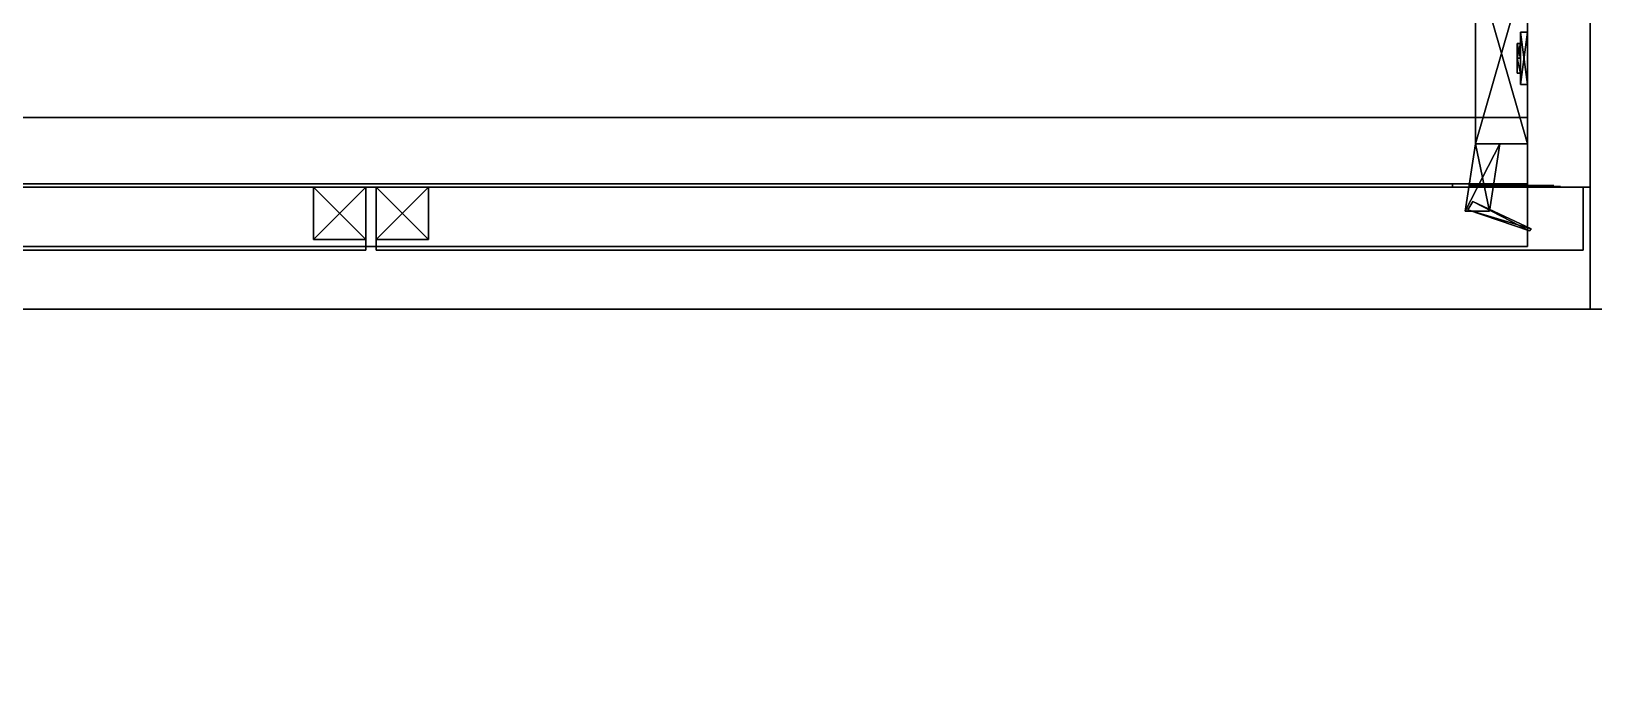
# Model space of a CAD drawing. Extents: x 0 to 7800, y -5130 to 1.
# Drawn here: x 4833.2 to 5281.7, y -964 to -774.2 of the extents above; entities that cross this region are included whole.
import ezdxf

# ---------------------------------------------------------------- set-up
doc = ezdxf.new("R2010")
doc.units = 0
for name, color, linetype in [('LAYER0', 7, 'CONTINUOUS'), ('LAYER2', 7, 'CONTINUOUS'), ('LAYER436', 253, 'CONTINUOUS'), ('LAYER453', 7, 'CONTINUOUS'), ('LAYER454', 7, 'CONTINUOUS'), ('LAYER456', 7, 'CONTINUOUS'), ('LAYER461', 28, 'CONTINUOUS'), ('LAYER462', 253, 'CONTINUOUS'), ('LAYER463', 28, 'CONTINUOUS'), ('LAYER464', 253, 'CONTINUOUS'), ('LAYER465', 253, 'CONTINUOUS'), ('LAYER466', 253, 'CONTINUOUS'), ('LAYER467', 253, 'CONTINUOUS'), ('LAYER472', 253, 'CONTINUOUS'), ('LAYER473', 253, 'CONTINUOUS'), ('LAYER474', 253, 'CONTINUOUS'), ('LAYER475', 35, 'CONTINUOUS'), ('LAYER478', 35, 'CONTINUOUS'), ('LAYER667', 35, 'CONTINUOUS')]:
    doc.layers.add(name, color=color, linetype=linetype)

msp = doc.modelspace()

# ---------------------------------------------------------------- linework, layer by layer
at = {"layer": 'LAYER0'}
for points, invisible_edges in [([(7199.692, -1929.002, -5), (5130.692, -289.002, -5), (7199.692, 0.998, -5), (7199.692, -1929.002, -5)], 7), ([(5130.692, -289.002), (7199.692, -1929.002), (5130.692, 0.998), (5130.692, -289.002)], 3), ([(5130.692, 0.998), (7199.692, -1929.002), (7199.692, 0.998), (5130.692, 0.998)], 3), ([(5130.692, -289.002, -5), (4825.692, -1929.002, -5), (4030.693, -289.002, -5), (5130.692, -289.002, -5)], 3), ([(4030.693, -289.002), (4825.692, -1929.002), (5130.692, -289.002), (4030.693, -289.002)], 3), ([(4825.692, -1929.002, -5), (5130.692, -289.002, -5), (7199.692, -1929.002, -5), (4825.692, -1929.002, -5)], 3), ([(5130.692, -289.002), (4825.692, -1929.002), (7199.692, -1929.002), (5130.692, -289.002)], 5)]:
    msp.add_3dface(points, dxfattribs=dict(at, invisible_edges=invisible_edges))
at = {"layer": 'LAYER436', "invisible_edges": 1}
for points in [[(5262.695, -439, 180), (5262.695, -819, 880), (5262.695, -439, 880), (5262.695, -439, 180)], [(5262.695, -819, 880), (5262.695, -439, 180), (5262.695, -819, 180), (5262.695, -819, 880)], [(5262.695, -439, 180), (5280.695, -819, 180), (5262.695, -819, 180), (5262.695, -439, 180)], [(5280.695, -819, 180), (5262.695, -439, 180), (5280.695, -439, 180), (5280.695, -819, 180)], [(5280.695, -439, 880), (5262.695, -819, 880), (5280.695, -819, 880), (5280.695, -439, 880)], [(5262.695, -819, 880), (5280.695, -439, 880), (5262.695, -439, 880), (5262.695, -819, 880)], [(5280.695, -819, 180), (5280.695, -439, 880), (5280.695, -819, 880), (5280.695, -819, 180)], [(5280.695, -439, 880), (5280.695, -819, 180), (5280.695, -439, 180), (5280.695, -439, 880)], [(5280.695, -819, 180), (5262.695, -819, 880), (5262.695, -819, 180), (5280.695, -819, 180)], [(5262.695, -819, 880), (5280.695, -819, 180), (5280.695, -819, 880), (5262.695, -819, 880)]]:
    msp.add_3dface(points, dxfattribs=at)
at = {"layer": 'LAYER453', "invisible_edges": 1}
for points in [[(5262.695, -439, 181), (4598.695, -819, 181), (4598.695, -439, 181), (5262.695, -439, 181)], [(4598.695, -819, 181), (5262.695, -439, 181), (5262.695, -819, 181), (4598.695, -819, 181)], [(5262.695, -819, 199), (4598.695, -439, 199), (4598.695, -819, 199), (5262.695, -819, 199)], [(4598.695, -439, 199), (5262.695, -819, 199), (5262.695, -439, 199), (4598.695, -439, 199)], [(5262.695, -439, 181), (5262.695, -819, 199), (5262.695, -819, 181), (5262.695, -439, 181)], [(5262.695, -819, 199), (5262.695, -439, 181), (5262.695, -439, 199), (5262.695, -819, 199)], [(5262.695, -819, 199), (4598.695, -819, 181), (5262.695, -819, 181), (5262.695, -819, 199)], [(4598.695, -819, 181), (5262.695, -819, 199), (4598.695, -819, 199), (4598.695, -819, 181)]]:
    msp.add_3dface(points, dxfattribs=at)
at = {"layer": 'LAYER454', "invisible_edges": 1}
for points in [[(5262.695, -738, 861.5), (4598.695, -818, 861.5), (4598.695, -738, 861.5), (5262.695, -738, 861.5)], [(4598.695, -818, 861.5), (5262.695, -738, 861.5), (5262.695, -818, 861.5), (4598.695, -818, 861.5)], [(5262.695, -818, 879.5), (4598.695, -738, 879.5), (4598.695, -818, 879.5), (5262.695, -818, 879.5)], [(4598.695, -738, 879.5), (5262.695, -818, 879.5), (5262.695, -738, 879.5), (4598.695, -738, 879.5)], [(5262.695, -738, 861.5), (5262.695, -818, 879.5), (5262.695, -818, 861.5), (5262.695, -738, 861.5)], [(5262.695, -818, 879.5), (5262.695, -738, 861.5), (5262.695, -738, 879.5), (5262.695, -818, 879.5)], [(5262.695, -818, 879.5), (4598.695, -818, 861.5), (5262.695, -818, 861.5), (5262.695, -818, 879.5)], [(4598.695, -818, 861.5), (5262.695, -818, 879.5), (4598.695, -818, 879.5), (4598.695, -818, 861.5)]]:
    msp.add_3dface(points, dxfattribs=at)
at = {"layer": 'LAYER456', "invisible_edges": 1}
for points in [[(5262.695, -463.6, 530.5), (4598.695, -799, 530.5), (4598.695, -463.6, 530.5), (5262.695, -463.6, 530.5)], [(4598.695, -799, 530.5), (5262.695, -463.6, 530.5), (5262.695, -799, 530.5), (4598.695, -799, 530.5)], [(5262.695, -799, 548.5), (4598.695, -463.6, 548.5), (4598.695, -799, 548.5), (5262.695, -799, 548.5)], [(4598.695, -463.6, 548.5), (5262.695, -799, 548.5), (5262.695, -463.6, 548.5), (4598.695, -463.6, 548.5)], [(5262.695, -463.6, 530.5), (5262.695, -799, 548.5), (5262.695, -799, 530.5), (5262.695, -463.6, 530.5)], [(5262.695, -799, 548.5), (5262.695, -463.6, 530.5), (5262.695, -463.6, 548.5), (5262.695, -799, 548.5)], [(5262.695, -799, 548.5), (4598.695, -799, 530.5), (5262.695, -799, 530.5), (5262.695, -799, 548.5)], [(4598.695, -799, 530.5), (5262.695, -799, 548.5), (4598.695, -799, 548.5), (4598.695, -799, 530.5)]]:
    msp.add_3dface(points, dxfattribs=at)
at = {"layer": 'LAYER461'}
for points in [[(5241.195, -818, 304), (5241.195, -819, 304), (5241.195, -818, 304)], [(5241.195, -818, 262), (5259.195, -818, 262), (5259.195, -818, 262), (5241.195, -818, 262)], [(5241.195, -818, 304), (5259.195, -818, 304), (5259.195, -818, 304), (5241.195, -818, 304)], [(5259.195, -818, 262), (5259.195, -819, 262), (5241.195, -819, 262), (5241.195, -818, 262)], [(5241.195, -819, 262), (5241.195, -819, 304), (5241.195, -818, 304), (5241.195, -818, 262)], [(5259.195, -818, 304), (5259.195, -819, 304), (5241.195, -819, 304), (5241.195, -818, 304)], [(5241.195, -819, 262), (5259.195, -819, 262), (5259.195, -819, 304), (5241.195, -819, 304)], [(5246.195, -818, 274), (5246.195, -819, 274), (5246.195, -819, 292), (5246.195, -818, 292)], [(5246.195, -818, 274), (5246.195, -819, 274), (5259.195, -819, 274), (5259.195, -818, 274)], [(5246.195, -818, 292), (5246.195, -819, 292), (5259.195, -819, 292), (5259.195, -818, 292)], [(5246.195, -819, 274), (5246.195, -819, 292), (5246.195, -819, 274)], [(5259.195, -818, 274), (5259.195, -819, 274), (5259.195, -819, 262), (5259.195, -818, 262)], [(5259.195, -818, 292), (5259.195, -819, 292), (5259.195, -819, 304), (5259.195, -818, 304)], [(5259.195, -819, 274), (5259.195, -819, 262), (5259.195, -819, 274)], [(5259.195, -819, 292), (5259.195, -819, 304), (5259.195, -819, 292)]]:
    msp.add_3dface(points, dxfattribs=at)
for points, invisible_edges in [([(5241.195, -818, 304), (5241.195, -818, 262), (5246.195, -818, 274), (5246.195, -818, 292)], 10), ([(5241.195, -818, 262), (5246.195, -818, 274), (5259.195, -818, 274), (5259.195, -818, 262)], 1), ([(5241.195, -818, 304), (5246.195, -818, 292), (5259.195, -818, 292), (5259.195, -818, 304)], 1), ([(5259.195, -818.5, 292), (5259.195, -818.5, 274), (5246.195, -818.5, 274), (5246.195, -818.5, 292)], 1), ([(5263.404, -818.5, 288.3167), (5263.195, -818.5, 277.5), (5259.195, -818.5, 274), (5259.195, -818.5, 292)], 5), ([(5259.195, -818.75, 270), (5264.17, -818.75, 270.9896), (5263.195, -818.75, 277.5), (5259.195, -818.75, 274)], 2), ([(5264.17, -818.75, 295.0104), (5259.195, -818.75, 296), (5259.195, -818.75, 292), (5263.195, -818.75, 288.5)], 8), ([(5270.195, -818.5, 288.5), (5270.195, -818.5, 277.5), (5263.195, -818.5, 277.5), (5263.404, -818.5, 288.3167)], 4), ([(5264.17, -818.75, 270.9896), (5268.387, -818.75, 273.8076), (5266.695, -818.75, 277.5), (5263.195, -818.75, 277.5)], 10), ([(5268.387, -818.75, 292.1924), (5264.17, -818.75, 295.0104), (5263.195, -818.75, 288.5), (5266.695, -818.75, 288.5)], 10), ([(5268.387, -818.75, 273.8076), (5271.205, -818.75, 278.0251), (5270.195, -818.75, 277.5), (5266.695, -818.75, 277.5)], 10), ([(5271.205, -818.75, 287.9749), (5268.387, -818.75, 292.1924), (5266.695, -818.75, 288.5), (5270.195, -818.75, 288.5)], 10), ([(5271.205, -818.75, 278.0251), (5272.195, -818.75, 283), (5270.195, -818.75, 283), (5270.195, -818.75, 277.5)], 10), ([(5272.195, -818.75, 283), (5271.205, -818.75, 287.9749), (5270.195, -818.75, 288.5), (5270.195, -818.75, 283)], 10)]:
    msp.add_3dface(points, dxfattribs=dict(at, invisible_edges=invisible_edges))
at = {"layer": 'LAYER462'}
for points in [[(5262.695, -806.5, 276.2174), (5247.773, -806.5, 276.2174), (5262.695, -754.5, 276.2174), (5262.695, -806.5, 276.2174)], [(5262.695, -754.5, 276.2174), (5247.773, -806.5, 276.2174), (5247.773, -754.5, 276.2174), (5262.695, -754.5, 276.2174)], [(5262.695, -754.5, 289.7826), (5247.773, -754.5, 289.7826), (5262.695, -806.5, 289.7826), (5262.695, -754.5, 289.7826)], [(5262.695, -806.5, 289.7826), (5247.773, -754.5, 289.7826), (5247.773, -806.5, 289.7826), (5262.695, -806.5, 289.7826)], [(5247.773, -806.5, 276.2174), (5247.773, -806.5, 289.7826), (5247.773, -754.5, 276.2174), (5247.773, -806.5, 276.2174)], [(5247.773, -754.5, 276.2174), (5247.773, -806.5, 289.7826), (5247.773, -754.5, 289.7826), (5247.773, -754.5, 276.2174)], [(5260.705, -789.5, 309), (5262.695, -789.5, 309), (5262.695, -774.5, 309), (5260.705, -789.5, 309)], [(5260.705, -789.5, 309), (5262.695, -774.5, 309), (5260.705, -774.5, 309), (5260.705, -789.5, 309)], [(5260.705, -774.5, 309), (5262.695, -774.5, 309), (5262.695, -774.5, 257), (5260.705, -774.5, 309)], [(5260.705, -774.5, 309), (5262.695, -774.5, 257), (5260.705, -774.5, 257), (5260.705, -774.5, 309)], [(5260.705, -774.5, 257), (5262.695, -774.5, 257), (5262.695, -789.5, 257), (5260.705, -774.5, 257)], [(5260.705, -774.5, 257), (5262.695, -789.5, 257), (5260.705, -789.5, 257), (5260.705, -774.5, 257)], [(5260.705, -789.5, 257), (5260.705, -789.5, 309), (5260.705, -774.5, 309), (5260.705, -789.5, 257)], [(5260.705, -789.5, 257), (5260.705, -774.5, 309), (5260.705, -774.5, 257), (5260.705, -789.5, 257)], [(5259.71, -782, 296.2909), (5259.71, -777.7574, 301.0869), (5260.705, -782, 296.2909), (5259.71, -782, 296.2909)], [(5260.705, -782, 296.2909), (5259.71, -777.7574, 301.0869), (5260.705, -777.7574, 301.0869), (5260.705, -782, 296.2909)], [(5259.71, -777.7574, 301.0869), (5259.71, -782, 305.883), (5260.705, -777.7574, 301.0869), (5259.71, -777.7574, 301.0869)], [(5260.705, -777.7574, 301.0869), (5259.71, -782, 305.883), (5260.705, -782, 305.883), (5260.705, -777.7574, 301.0869)], [(5259.71, -782, 305.883), (5259.71, -777.7574, 301.0869), (5259.71, -786.2426, 301.0869), (5259.71, -782, 305.883)], [(5259.71, -786.2426, 301.0869), (5259.71, -777.7574, 301.0869), (5259.71, -782, 296.2909), (5259.71, -786.2426, 301.0869)], [(5259.71, -782, 260.117), (5259.71, -777.7574, 264.9131), (5260.705, -782, 260.117), (5259.71, -782, 260.117)], [(5260.705, -782, 260.117), (5259.71, -777.7574, 264.9131), (5260.705, -777.7574, 264.9131), (5260.705, -782, 260.117)], [(5259.71, -777.7574, 264.9131), (5259.71, -782, 269.7091), (5260.705, -777.7574, 264.9131), (5259.71, -777.7574, 264.9131)], [(5260.705, -777.7574, 264.9131), (5259.71, -782, 269.7091), (5260.705, -782, 269.7091), (5260.705, -777.7574, 264.9131)], [(5259.71, -782, 269.7091), (5259.71, -777.7574, 264.9131), (5259.71, -786.2426, 264.9131), (5259.71, -782, 269.7091)], [(5259.71, -786.2426, 264.9131), (5259.71, -777.7574, 264.9131), (5259.71, -782, 260.117), (5259.71, -786.2426, 264.9131)], [(5260.705, -782, 305.883), (5260.705, -777.7574, 301.0869), (5260.705, -782, 296.2909), (5260.705, -782, 305.883)], [(5260.705, -782, 269.7091), (5260.705, -777.7574, 264.9131), (5260.705, -782, 260.117), (5260.705, -782, 269.7091)], [(5259.71, -786.2426, 301.0869), (5259.71, -782, 296.2909), (5260.705, -786.2426, 301.0869), (5259.71, -786.2426, 301.0869)], [(5260.705, -786.2426, 301.0869), (5259.71, -782, 296.2909), (5260.705, -782, 296.2909), (5260.705, -786.2426, 301.0869)], [(5260.705, -782, 305.883), (5259.71, -782, 305.883), (5260.705, -786.2426, 301.0869), (5260.705, -782, 305.883)], [(5260.705, -786.2426, 301.0869), (5259.71, -782, 305.883), (5259.71, -786.2426, 301.0869), (5260.705, -786.2426, 301.0869)], [(5259.71, -786.2426, 264.9131), (5259.71, -782, 260.117), (5260.705, -786.2426, 264.9131), (5259.71, -786.2426, 264.9131)], [(5260.705, -786.2426, 264.9131), (5259.71, -782, 260.117), (5260.705, -782, 260.117), (5260.705, -786.2426, 264.9131)], [(5260.705, -782, 269.7091), (5259.71, -782, 269.7091), (5260.705, -786.2426, 264.9131), (5260.705, -782, 269.7091)], [(5260.705, -786.2426, 264.9131), (5259.71, -782, 269.7091), (5259.71, -786.2426, 264.9131), (5260.705, -786.2426, 264.9131)], [(5260.705, -782, 305.883), (5260.705, -782, 296.2909), (5260.705, -786.2426, 301.0869), (5260.705, -782, 305.883)], [(5260.705, -782, 269.7091), (5260.705, -782, 260.117), (5260.705, -786.2426, 264.9131), (5260.705, -782, 269.7091)], [(5262.695, -789.5, 257), (5262.695, -789.5, 309), (5260.705, -789.5, 309), (5262.695, -789.5, 257)], [(5262.695, -789.5, 257), (5260.705, -789.5, 309), (5260.705, -789.5, 257), (5262.695, -789.5, 257)], [(5251.752, -825.8654, 276.2174), (5244.789, -825.8654, 276.2174), (5254.737, -806.5, 276.2174), (5251.752, -825.8654, 276.2174)], [(5254.737, -806.5, 276.2174), (5244.789, -825.8654, 276.2174), (5247.773, -806.5, 276.2174), (5254.737, -806.5, 276.2174)], [(5251.752, -825.8654, 289.7826), (5247.773, -806.5, 289.7826), (5244.789, -825.8654, 289.7826), (5251.752, -825.8654, 289.7826)], [(5244.789, -825.8654, 276.2174), (5244.789, -825.8654, 289.7826), (5247.773, -806.5, 276.2174), (5244.789, -825.8654, 276.2174)], [(5247.773, -806.5, 276.2174), (5244.789, -825.8654, 289.7826), (5247.773, -806.5, 289.7826), (5247.773, -806.5, 276.2174)], [(5254.737, -806.5, 289.7826), (5247.773, -806.5, 289.7826), (5251.752, -825.8654, 289.7826), (5254.737, -806.5, 289.7826)], [(5247.003, -823.0754, 277.3477), (5263.286, -831.5, 277.3477), (5245.513, -825.4556, 277.3477), (5247.003, -823.0754, 277.3477)], [(5247.003, -823.0754, 288.652), (5245.513, -825.4556, 288.652), (5263.777, -830.9226, 288.652), (5247.003, -823.0754, 288.652)], [(5263.777, -830.9226, 277.3477), (5263.286, -831.5, 277.3477), (5247.003, -823.0754, 277.3477), (5263.777, -830.9226, 277.3477)], [(5263.777, -830.9226, 288.652), (5245.513, -825.4556, 288.652), (5263.286, -831.5, 288.652), (5263.777, -830.9226, 288.652)], [(5263.286, -831.5, 277.3477), (5263.286, -831.5, 288.652), (5245.513, -825.4556, 277.3477), (5263.286, -831.5, 277.3477)], [(5245.513, -825.4556, 277.3477), (5263.286, -831.5, 288.652), (5245.513, -825.4556, 288.652), (5245.513, -825.4556, 277.3477)]]:
    msp.add_3dface(points, dxfattribs=at)
at = {"layer": 'LAYER463'}
for points in [[(5241.195, -818, 798), (5241.195, -819, 798), (5241.195, -818, 798)], [(5241.195, -818, 756), (5259.195, -818, 756), (5259.195, -818, 756), (5241.195, -818, 756)], [(5241.195, -818, 798), (5259.195, -818, 798), (5259.195, -818, 798), (5241.195, -818, 798)], [(5259.195, -818, 756), (5259.195, -819, 756), (5241.195, -819, 756), (5241.195, -818, 756)], [(5241.195, -819, 756), (5241.195, -819, 798), (5241.195, -818, 798), (5241.195, -818, 756)], [(5259.195, -818, 798), (5259.195, -819, 798), (5241.195, -819, 798), (5241.195, -818, 798)], [(5241.195, -819, 756), (5259.195, -819, 756), (5259.195, -819, 798), (5241.195, -819, 798)], [(5246.195, -818, 768), (5246.195, -819, 768), (5246.195, -819, 786), (5246.195, -818, 786)], [(5246.195, -818, 768), (5246.195, -819, 768), (5259.195, -819, 768), (5259.195, -818, 768)], [(5246.195, -818, 786), (5246.195, -819, 786), (5259.195, -819, 786), (5259.195, -818, 786)], [(5246.195, -819, 768), (5246.195, -819, 786), (5246.195, -819, 768)], [(5259.195, -818, 768), (5259.195, -819, 768), (5259.195, -819, 756), (5259.195, -818, 756)], [(5259.195, -818, 786), (5259.195, -819, 786), (5259.195, -819, 798), (5259.195, -818, 798)], [(5259.195, -819, 768), (5259.195, -819, 756), (5259.195, -819, 768)], [(5259.195, -819, 786), (5259.195, -819, 798), (5259.195, -819, 786)]]:
    msp.add_3dface(points, dxfattribs=at)
for points, invisible_edges in [([(5241.195, -818, 798), (5241.195, -818, 756), (5246.195, -818, 768), (5246.195, -818, 786)], 10), ([(5241.195, -818, 756), (5246.195, -818, 768), (5259.195, -818, 768), (5259.195, -818, 756)], 1), ([(5241.195, -818, 798), (5246.195, -818, 786), (5259.195, -818, 786), (5259.195, -818, 798)], 1), ([(5259.195, -818.5, 786), (5259.195, -818.5, 768), (5246.195, -818.5, 768), (5246.195, -818.5, 786)], 1), ([(5263.404, -818.5, 782.3167), (5263.195, -818.5, 771.5), (5259.195, -818.5, 768), (5259.195, -818.5, 786)], 5), ([(5259.195, -818.75, 764), (5264.17, -818.75, 764.9896), (5263.195, -818.75, 771.5), (5259.195, -818.75, 768)], 2), ([(5264.17, -818.75, 789.0104), (5259.195, -818.75, 790), (5259.195, -818.75, 786), (5263.195, -818.75, 782.5)], 8), ([(5270.195, -818.5, 782.5), (5270.195, -818.5, 771.5), (5263.195, -818.5, 771.5), (5263.404, -818.5, 782.3167)], 4), ([(5264.17, -818.75, 764.9896), (5268.387, -818.75, 767.8076), (5266.695, -818.75, 771.5), (5263.195, -818.75, 771.5)], 10), ([(5268.387, -818.75, 786.1924), (5264.17, -818.75, 789.0104), (5263.195, -818.75, 782.5), (5266.695, -818.75, 782.5)], 10), ([(5268.387, -818.75, 767.8076), (5271.205, -818.75, 772.0251), (5270.195, -818.75, 771.5), (5266.695, -818.75, 771.5)], 10), ([(5271.205, -818.75, 781.9749), (5268.387, -818.75, 786.1924), (5266.695, -818.75, 782.5), (5270.195, -818.75, 782.5)], 10), ([(5271.205, -818.75, 772.0251), (5272.195, -818.75, 777), (5270.195, -818.75, 777), (5270.195, -818.75, 771.5)], 10), ([(5272.195, -818.75, 777), (5271.205, -818.75, 781.9749), (5270.195, -818.75, 782.5), (5270.195, -818.75, 777)], 10)]:
    msp.add_3dface(points, dxfattribs=dict(at, invisible_edges=invisible_edges))
at = {"layer": 'LAYER464'}
for points in [[(5262.695, -806.5, 770.2174), (5247.773, -806.5, 770.2174), (5262.695, -754.5, 770.2174), (5262.695, -806.5, 770.2174)], [(5262.695, -754.5, 770.2174), (5247.773, -806.5, 770.2174), (5247.773, -754.5, 770.2174), (5262.695, -754.5, 770.2174)], [(5262.695, -754.5, 783.7826), (5247.773, -754.5, 783.7826), (5262.695, -806.5, 783.7826), (5262.695, -754.5, 783.7826)], [(5262.695, -806.5, 783.7826), (5247.773, -754.5, 783.7826), (5247.773, -806.5, 783.7826), (5262.695, -806.5, 783.7826)], [(5247.773, -806.5, 770.2174), (5247.773, -806.5, 783.7826), (5247.773, -754.5, 770.2174), (5247.773, -806.5, 770.2174)], [(5247.773, -754.5, 770.2174), (5247.773, -806.5, 783.7826), (5247.773, -754.5, 783.7826), (5247.773, -754.5, 770.2174)], [(5260.705, -789.5, 803), (5262.695, -789.5, 803), (5262.695, -774.5, 803), (5260.705, -789.5, 803)], [(5260.705, -789.5, 803), (5262.695, -774.5, 803), (5260.705, -774.5, 803), (5260.705, -789.5, 803)], [(5260.705, -774.5, 803), (5262.695, -774.5, 803), (5262.695, -774.5, 751), (5260.705, -774.5, 803)], [(5260.705, -774.5, 803), (5262.695, -774.5, 751), (5260.705, -774.5, 751), (5260.705, -774.5, 803)], [(5260.705, -774.5, 751), (5262.695, -774.5, 751), (5262.695, -789.5, 751), (5260.705, -774.5, 751)], [(5260.705, -774.5, 751), (5262.695, -789.5, 751), (5260.705, -789.5, 751), (5260.705, -774.5, 751)], [(5260.705, -789.5, 751), (5260.705, -789.5, 803), (5260.705, -774.5, 803), (5260.705, -789.5, 751)], [(5260.705, -789.5, 751), (5260.705, -774.5, 803), (5260.705, -774.5, 751), (5260.705, -789.5, 751)], [(5259.71, -782, 790.291), (5259.71, -777.7574, 795.087), (5260.705, -782, 790.291), (5259.71, -782, 790.291)], [(5260.705, -782, 790.291), (5259.71, -777.7574, 795.087), (5260.705, -777.7574, 795.087), (5260.705, -782, 790.291)], [(5259.71, -777.7574, 795.087), (5259.71, -782, 799.883), (5260.705, -777.7574, 795.087), (5259.71, -777.7574, 795.087)], [(5260.705, -777.7574, 795.087), (5259.71, -782, 799.883), (5260.705, -782, 799.883), (5260.705, -777.7574, 795.087)], [(5259.71, -782, 799.883), (5259.71, -777.7574, 795.087), (5259.71, -786.2426, 795.087), (5259.71, -782, 799.883)], [(5259.71, -786.2426, 795.087), (5259.71, -777.7574, 795.087), (5259.71, -782, 790.291), (5259.71, -786.2426, 795.087)], [(5259.71, -782, 754.117), (5259.71, -777.7574, 758.913), (5260.705, -782, 754.117), (5259.71, -782, 754.117)], [(5260.705, -782, 754.117), (5259.71, -777.7574, 758.913), (5260.705, -777.7574, 758.913), (5260.705, -782, 754.117)], [(5259.71, -777.7574, 758.913), (5259.71, -782, 763.709), (5260.705, -777.7574, 758.913), (5259.71, -777.7574, 758.913)], [(5260.705, -777.7574, 758.913), (5259.71, -782, 763.709), (5260.705, -782, 763.709), (5260.705, -777.7574, 758.913)], [(5259.71, -782, 763.709), (5259.71, -777.7574, 758.913), (5259.71, -786.2426, 758.913), (5259.71, -782, 763.709)], [(5259.71, -786.2426, 758.913), (5259.71, -777.7574, 758.913), (5259.71, -782, 754.117), (5259.71, -786.2426, 758.913)], [(5260.705, -782, 799.883), (5260.705, -777.7574, 795.087), (5260.705, -782, 790.291), (5260.705, -782, 799.883)], [(5260.705, -782, 763.709), (5260.705, -777.7574, 758.913), (5260.705, -782, 754.117), (5260.705, -782, 763.709)], [(5259.71, -786.2426, 795.087), (5259.71, -782, 790.291), (5260.705, -786.2426, 795.087), (5259.71, -786.2426, 795.087)], [(5260.705, -786.2426, 795.087), (5259.71, -782, 790.291), (5260.705, -782, 790.291), (5260.705, -786.2426, 795.087)], [(5260.705, -782, 799.883), (5259.71, -782, 799.883), (5260.705, -786.2426, 795.087), (5260.705, -782, 799.883)], [(5260.705, -786.2426, 795.087), (5259.71, -782, 799.883), (5259.71, -786.2426, 795.087), (5260.705, -786.2426, 795.087)], [(5259.71, -786.2426, 758.913), (5259.71, -782, 754.117), (5260.705, -786.2426, 758.913), (5259.71, -786.2426, 758.913)], [(5260.705, -786.2426, 758.913), (5259.71, -782, 754.117), (5260.705, -782, 754.117), (5260.705, -786.2426, 758.913)], [(5260.705, -782, 763.709), (5259.71, -782, 763.709), (5260.705, -786.2426, 758.913), (5260.705, -782, 763.709)], [(5260.705, -786.2426, 758.913), (5259.71, -782, 763.709), (5259.71, -786.2426, 758.913), (5260.705, -786.2426, 758.913)], [(5260.705, -782, 799.883), (5260.705, -782, 790.291), (5260.705, -786.2426, 795.087), (5260.705, -782, 799.883)], [(5260.705, -782, 763.709), (5260.705, -782, 754.117), (5260.705, -786.2426, 758.913), (5260.705, -782, 763.709)], [(5262.695, -789.5, 751), (5262.695, -789.5, 803), (5260.705, -789.5, 803), (5262.695, -789.5, 751)], [(5262.695, -789.5, 751), (5260.705, -789.5, 803), (5260.705, -789.5, 751), (5262.695, -789.5, 751)], [(5251.752, -825.8654, 770.2174), (5244.789, -825.8654, 770.2174), (5254.737, -806.5, 770.2174), (5251.752, -825.8654, 770.2174)], [(5254.737, -806.5, 770.2174), (5244.789, -825.8654, 770.2174), (5247.773, -806.5, 770.2174), (5254.737, -806.5, 770.2174)], [(5251.752, -825.8654, 783.7826), (5247.773, -806.5, 783.7826), (5244.789, -825.8654, 783.7826), (5251.752, -825.8654, 783.7826)], [(5244.789, -825.8654, 770.2174), (5244.789, -825.8654, 783.7826), (5247.773, -806.5, 770.2174), (5244.789, -825.8654, 770.2174)], [(5247.773, -806.5, 770.2174), (5244.789, -825.8654, 783.7826), (5247.773, -806.5, 783.7826), (5247.773, -806.5, 770.2174)], [(5254.737, -806.5, 783.7826), (5247.773, -806.5, 783.7826), (5251.752, -825.8654, 783.7826), (5254.737, -806.5, 783.7826)], [(5247.003, -823.0754, 771.3477), (5263.286, -831.5, 771.3477), (5245.513, -825.4556, 771.3477), (5247.003, -823.0754, 771.3477)], [(5247.003, -823.0754, 782.652), (5245.513, -825.4556, 782.652), (5263.777, -830.9226, 782.652), (5247.003, -823.0754, 782.652)], [(5263.777, -830.9226, 771.3477), (5263.286, -831.5, 771.3477), (5247.003, -823.0754, 771.3477), (5263.777, -830.9226, 771.3477)], [(5263.777, -830.9226, 782.652), (5245.513, -825.4556, 782.652), (5263.286, -831.5, 782.652), (5263.777, -830.9226, 782.652)], [(5263.286, -831.5, 771.3477), (5263.286, -831.5, 782.652), (5245.513, -825.4556, 771.3477), (5263.286, -831.5, 771.3477)], [(5245.513, -825.4556, 771.3477), (5263.286, -831.5, 782.652), (5245.513, -825.4556, 782.652), (5245.513, -825.4556, 771.3477)]]:
    msp.add_3dface(points, dxfattribs=at)
at = {"layer": 'LAYER465'}
for points in [[(4932.195, -834, 842), (4932.195, -834, 857), (4932.195, -819, 842), (4932.195, -834, 842)], [(4932.195, -819, 842), (4932.195, -834, 857), (4932.195, -819, 857), (4932.195, -819, 842)], [(4932.195, -819, 842), (4932.195, -819, 857), (4947.195, -819, 842), (4932.195, -819, 842)], [(4947.195, -819, 842), (4932.195, -819, 857), (4947.195, -819, 857), (4947.195, -819, 842)], [(4932.195, -834, 842), (4932.195, -819, 842), (4947.195, -834, 842), (4932.195, -834, 842)], [(4947.195, -834, 842), (4932.195, -819, 842), (4947.195, -819, 842), (4947.195, -834, 842)], [(4947.195, -834, 857), (4947.195, -819, 857), (4932.195, -834, 857), (4947.195, -834, 857)], [(4932.195, -834, 857), (4947.195, -819, 857), (4932.195, -819, 857), (4932.195, -834, 857)], [(4947.195, -834, 842), (4947.195, -819, 842), (4947.195, -834, 857), (4947.195, -834, 842)], [(4947.195, -834, 857), (4947.195, -819, 842), (4947.195, -819, 857), (4947.195, -834, 857)], [(4947.195, -834, 842), (4947.195, -834, 857), (4932.195, -834, 842), (4947.195, -834, 842)], [(4932.195, -834, 842), (4947.195, -834, 857), (4932.195, -834, 857), (4932.195, -834, 842)]]:
    msp.add_3dface(points, dxfattribs=at)
at = {"layer": 'LAYER466'}
for points in [[(4932.195, -834, 842), (4932.195, -834, 857), (4932.195, -819, 842), (4932.195, -834, 842)], [(4932.195, -819, 842), (4932.195, -834, 857), (4932.195, -819, 857), (4932.195, -819, 842)], [(4932.195, -819, 842), (4932.195, -819, 857), (4947.195, -819, 842), (4932.195, -819, 842)], [(4947.195, -819, 842), (4932.195, -819, 857), (4947.195, -819, 857), (4947.195, -819, 842)], [(4932.195, -834, 842), (4932.195, -819, 842), (4947.195, -834, 842), (4932.195, -834, 842)], [(4947.195, -834, 842), (4932.195, -819, 842), (4947.195, -819, 842), (4947.195, -834, 842)], [(4947.195, -834, 857), (4947.195, -819, 857), (4932.195, -834, 857), (4947.195, -834, 857)], [(4932.195, -834, 857), (4947.195, -819, 857), (4932.195, -819, 857), (4932.195, -834, 857)], [(4947.195, -834, 842), (4947.195, -819, 842), (4947.195, -834, 857), (4947.195, -834, 842)], [(4947.195, -834, 857), (4947.195, -819, 842), (4947.195, -819, 857), (4947.195, -834, 857)], [(4947.195, -834, 842), (4947.195, -834, 857), (4932.195, -834, 842), (4947.195, -834, 842)], [(4932.195, -834, 842), (4947.195, -834, 857), (4932.195, -834, 857), (4932.195, -834, 842)]]:
    msp.add_3dface(points, dxfattribs=at)
at = {"layer": 'LAYER467', "invisible_edges": 1}
for points in [[(4932.195, -819, 842), (5278.695, -819, 183), (4932.195, -819, 183), (4932.195, -819, 842)], [(5278.695, -819, 183), (4932.195, -819, 842), (5278.695, -819, 842), (5278.695, -819, 183)], [(4932.195, -837, 183), (5278.695, -819, 183), (5278.695, -837, 183), (4932.195, -837, 183)], [(5278.695, -819, 183), (4932.195, -837, 183), (4932.195, -819, 183), (5278.695, -819, 183)], [(4932.195, -819, 842), (5278.695, -837, 842), (5278.695, -819, 842), (4932.195, -819, 842)], [(5278.695, -837, 842), (4932.195, -819, 842), (4932.195, -837, 842), (5278.695, -837, 842)], [(4932.195, -837, 183), (4932.195, -819, 842), (4932.195, -819, 183), (4932.195, -837, 183)], [(4932.195, -819, 842), (4932.195, -837, 183), (4932.195, -837, 842), (4932.195, -819, 842)], [(5278.695, -837, 842), (5278.695, -819, 183), (5278.695, -819, 842), (5278.695, -837, 842)], [(5278.695, -819, 183), (5278.695, -837, 842), (5278.695, -837, 183), (5278.695, -819, 183)], [(5278.695, -837, 842), (4932.195, -837, 183), (5278.695, -837, 183), (5278.695, -837, 842)], [(4932.195, -837, 183), (5278.695, -837, 842), (4932.195, -837, 842), (4932.195, -837, 183)]]:
    msp.add_3dface(points, dxfattribs=at)
at = {"layer": 'LAYER472'}
for points in [[(4914.195, -819, 842), (4929.195, -819, 857), (4929.195, -819, 842), (4914.195, -819, 842)], [(4914.195, -819, 857), (4929.195, -819, 857), (4914.195, -819, 842), (4914.195, -819, 857)], [(4914.195, -834, 842), (4929.195, -819, 842), (4929.195, -834, 842), (4914.195, -834, 842)], [(4914.195, -819, 842), (4929.195, -819, 842), (4914.195, -834, 842), (4914.195, -819, 842)], [(4914.195, -834, 857), (4914.195, -819, 842), (4914.195, -834, 842), (4914.195, -834, 857)], [(4914.195, -819, 857), (4914.195, -819, 842), (4914.195, -834, 857), (4914.195, -819, 857)], [(4929.195, -834, 857), (4914.195, -819, 857), (4914.195, -834, 857), (4929.195, -834, 857)], [(4929.195, -819, 857), (4914.195, -819, 857), (4929.195, -834, 857), (4929.195, -819, 857)], [(4929.195, -819, 842), (4929.195, -834, 857), (4929.195, -834, 842), (4929.195, -819, 842)], [(4929.195, -819, 857), (4929.195, -834, 857), (4929.195, -819, 842), (4929.195, -819, 857)], [(4929.195, -834, 842), (4914.195, -834, 857), (4914.195, -834, 842), (4929.195, -834, 842)], [(4929.195, -834, 857), (4914.195, -834, 857), (4929.195, -834, 842), (4929.195, -834, 857)]]:
    msp.add_3dface(points, dxfattribs=at)
at = {"layer": 'LAYER473'}
for points in [[(4914.195, -819, 842), (4929.195, -819, 857), (4929.195, -819, 842), (4914.195, -819, 842)], [(4914.195, -819, 857), (4929.195, -819, 857), (4914.195, -819, 842), (4914.195, -819, 857)], [(4914.195, -834, 842), (4929.195, -819, 842), (4929.195, -834, 842), (4914.195, -834, 842)], [(4914.195, -819, 842), (4929.195, -819, 842), (4914.195, -834, 842), (4914.195, -819, 842)], [(4914.195, -834, 857), (4914.195, -819, 842), (4914.195, -834, 842), (4914.195, -834, 857)], [(4914.195, -819, 857), (4914.195, -819, 842), (4914.195, -834, 857), (4914.195, -819, 857)], [(4929.195, -834, 857), (4914.195, -819, 857), (4914.195, -834, 857), (4929.195, -834, 857)], [(4929.195, -819, 857), (4914.195, -819, 857), (4929.195, -834, 857), (4929.195, -819, 857)], [(4929.195, -819, 842), (4929.195, -834, 857), (4929.195, -834, 842), (4929.195, -819, 842)], [(4929.195, -819, 857), (4929.195, -834, 857), (4929.195, -819, 842), (4929.195, -819, 857)], [(4929.195, -834, 842), (4914.195, -834, 857), (4914.195, -834, 842), (4929.195, -834, 842)], [(4929.195, -834, 857), (4914.195, -834, 857), (4929.195, -834, 842), (4929.195, -834, 857)]]:
    msp.add_3dface(points, dxfattribs=at)
at = {"layer": 'LAYER474', "invisible_edges": 1}
for points in [[(4929.195, -819, 183), (4582.695, -819, 842), (4929.195, -819, 842), (4929.195, -819, 183)], [(4582.695, -819, 842), (4929.195, -819, 183), (4582.695, -819, 183), (4582.695, -819, 842)], [(4929.195, -819, 183), (4582.695, -837, 183), (4582.695, -819, 183), (4929.195, -819, 183)], [(4582.695, -837, 183), (4929.195, -819, 183), (4929.195, -837, 183), (4582.695, -837, 183)], [(4929.195, -837, 842), (4582.695, -819, 842), (4582.695, -837, 842), (4929.195, -837, 842)], [(4582.695, -819, 842), (4929.195, -837, 842), (4929.195, -819, 842), (4582.695, -819, 842)], [(4929.195, -837, 842), (4929.195, -819, 183), (4929.195, -819, 842), (4929.195, -837, 842)], [(4929.195, -819, 183), (4929.195, -837, 842), (4929.195, -837, 183), (4929.195, -819, 183)], [(4582.695, -837, 183), (4929.195, -837, 842), (4582.695, -837, 842), (4582.695, -837, 183)], [(4929.195, -837, 842), (4582.695, -837, 183), (4929.195, -837, 183), (4929.195, -837, 842)]]:
    msp.add_3dface(points, dxfattribs=at)
at = {"layer": 'LAYER475'}
for points, invisible_edges in [([(5180.695, -514, 880), (5280.695, -439, 880), (5280.695, -854, 880), (5180.695, -514, 880)], 5), ([(5280.695, -439, 910), (5180.695, -514, 910), (5280.695, -854, 910), (5280.695, -439, 910)], 3), ([(5280.695, -439, 910), (5280.695, -854, 880), (5280.695, -439, 880), (5280.695, -439, 910)], 1), ([(5280.695, -854, 880), (5280.695, -439, 910), (5280.695, -854, 910), (5280.695, -854, 880)], 1), ([(5180.695, -514, 880), (5280.695, -854, 880), (5180.695, -764, 880), (5180.695, -514, 880)], 3), ([(5280.695, -854, 910), (5180.695, -514, 910), (5180.695, -764, 910), (5280.695, -854, 910)], 5), ([(4580.695, -854, 880), (4680.695, -764, 880), (5280.695, -854, 880), (4580.695, -854, 880)], 3), ([(5280.695, -854, 910), (5180.695, -764, 910), (4580.695, -854, 910), (5280.695, -854, 910)], 3), ([(4680.695, -764, 910), (4580.695, -854, 910), (5180.695, -764, 910), (4680.695, -764, 910)], 3), ([(5180.695, -764, 880), (5280.695, -854, 880), (4680.695, -764, 880), (5180.695, -764, 880)], 3), ([(5280.695, -854, 880), (4580.695, -854, 910), (4580.695, -854, 880), (5280.695, -854, 880)], 1), ([(4580.695, -854, 910), (5280.695, -854, 880), (5280.695, -854, 910), (4580.695, -854, 910)], 1)]:
    msp.add_3dface(points, dxfattribs=dict(at, invisible_edges=invisible_edges))
at = {"layer": 'LAYER478'}
for points, invisible_edges in [([(5262.695, -457.0001, 909.9999), (5280.695, -439.0001, 909.9999), (5262.695, -836.0001, 909.9999), (5262.695, -457.0001, 909.9999)], 3), ([(5280.695, -854.0001, 909.9999), (5262.695, -836.0001, 909.9999), (5280.695, -439.0001, 909.9999), (5280.695, -854.0001, 909.9999)], 3), ([(5280.695, -439.0001, 929.9999), (5262.695, -457.0001, 929.9999), (5280.695, -854.0001, 929.9999), (5280.695, -439.0001, 929.9999)], 3), ([(5280.695, -439.0001, 909.9999), (5280.695, -854.0001, 929.9999), (5280.695, -854.0001, 909.9999), (5280.695, -439.0001, 909.9999)], 1), ([(5280.695, -854.0001, 929.9999), (5280.695, -439.0001, 909.9999), (5280.695, -439.0001, 929.9999), (5280.695, -854.0001, 929.9999)], 1), ([(5262.695, -457.0001, 929.9999), (5262.695, -836.0001, 909.9999), (5262.695, -836.0001, 929.9999), (5262.695, -457.0001, 929.9999)], 1), ([(5262.695, -836.0001, 909.9999), (5262.695, -457.0001, 929.9999), (5262.695, -457.0001, 909.9999), (5262.695, -836.0001, 909.9999)], 1), ([(5262.695, -836.0001, 929.9999), (5280.695, -854.0001, 929.9999), (5262.695, -457.0001, 929.9999), (5262.695, -836.0001, 929.9999)], 3), ([(5262.695, -836.0001, 909.9999), (4580.695, -854.0001, 909.9999), (4580.695, -836.0001, 909.9999), (5262.695, -836.0001, 909.9999)], 1), ([(4580.695, -854.0001, 909.9999), (5262.695, -836.0001, 909.9999), (5280.695, -854.0001, 909.9999), (4580.695, -854.0001, 909.9999)], 3), ([(4580.695, -836.0001, 929.9999), (5262.695, -836.0001, 909.9999), (4580.695, -836.0001, 909.9999), (4580.695, -836.0001, 929.9999)], 1), ([(5262.695, -836.0001, 909.9999), (4580.695, -836.0001, 929.9999), (5262.695, -836.0001, 929.9999), (5262.695, -836.0001, 909.9999)], 1), ([(5280.695, -854.0001, 929.9999), (4580.695, -836.0001, 929.9999), (4580.695, -854.0001, 929.9999), (5280.695, -854.0001, 929.9999)], 1), ([(4580.695, -836.0001, 929.9999), (5280.695, -854.0001, 929.9999), (5262.695, -836.0001, 929.9999), (4580.695, -836.0001, 929.9999)], 3), ([(5280.695, -854.0001, 929.9999), (4580.695, -854.0001, 909.9999), (5280.695, -854.0001, 909.9999), (5280.695, -854.0001, 929.9999)], 1), ([(4580.695, -854.0001, 909.9999), (5280.695, -854.0001, 929.9999), (4580.695, -854.0001, 929.9999), (4580.695, -854.0001, 909.9999)], 1)]:
    msp.add_3dface(points, dxfattribs=dict(at, invisible_edges=invisible_edges))
at = {"layer": 'LAYER667', "invisible_edges": 1}
for points in [[(6484.695, -854, 880), (5280.695, -149, 880), (6484.695, -149, 880), (6484.695, -854, 880)], [(5280.695, -149, 880), (6484.695, -854, 880), (5280.695, -854, 880), (5280.695, -149, 880)], [(5280.695, -854, 930), (6484.695, -149, 930), (5280.695, -149, 930), (5280.695, -854, 930)], [(6484.695, -149, 930), (5280.695, -854, 930), (6484.695, -854, 930), (6484.695, -149, 930)], [(5280.695, -854, 930), (5280.695, -149, 880), (5280.695, -854, 880), (5280.695, -854, 930)], [(5280.695, -149, 880), (5280.695, -854, 930), (5280.695, -149, 930), (5280.695, -149, 880)], [(6484.695, -854, 880), (5280.695, -854, 930), (5280.695, -854, 880), (6484.695, -854, 880)], [(5280.695, -854, 930), (6484.695, -854, 880), (6484.695, -854, 930), (5280.695, -854, 930)]]:
    msp.add_3dface(points, dxfattribs=at)

# ---------------------------------------------------------------- meshes
at = {"layer": 'LAYER2'}
mesh = msp.add_polymesh((14, 2), dxfattribs=at)
for k, corner in enumerate([(1175.695, -1705, 2657), (-0.0002, -1705, 2657), (1175.695, -204, 2657), (1175.695, -1705, 2657), (3880.695, -204, 2657), (1175.695, -204, 2657), (3880.695, -439, 2657), (3880.695, -204, 2657), (5280.695, -439, 2657), (3880.695, -439, 2657), (5280.695, -149, 2657), (5280.695, -439, 2657), (7049.695, -149, 2657), (5280.695, -149, 2657), (7049.695, -289, 2657), (7049.695, -149, 2657), (7649.695, -289, 2657), (7049.695, -289, 2657), (7649.695, -1684, 2657), (7649.695, -289, 2657), (7049.695, -1684, 2657), (7649.695, -1684, 2657), (7049.695, -1779, 2657), (7049.695, -1684, 2657), (3151.695, -1779, 2657), (7049.695, -1779, 2657), (3151.695, -1929, 2657), (7199.695, -1929, 2657)]):
    mesh.set_mesh_vertex(divmod(k, 2), corner)
at = {"layer": 'LAYER461'}
mesh = msp.add_polymesh((2, 9), dxfattribs=at)
for k, corner in enumerate([(5259.195, -818.75, 270), (5264.17, -818.75, 270.9896), (5268.387, -818.75, 273.8076), (5271.205, -818.75, 278.0251), (5272.195, -818.75, 283), (5271.205, -818.75, 287.9749), (5268.387, -818.75, 292.1924), (5264.17, -818.75, 295.0104), (5259.195, -818.75, 296), (5259.195, -819, 270), (5264.17, -819, 270.9896), (5268.387, -819, 273.8076), (5271.205, -819, 278.0251), (5272.195, -819, 283), (5271.205, -819, 287.9749), (5268.387, -819, 292.1924), (5264.17, -819, 295.0104), (5259.195, -819, 296)]):
    mesh.set_mesh_vertex(divmod(k, 9), corner)
at = {"layer": 'LAYER463'}
mesh = msp.add_polymesh((2, 9), dxfattribs=at)
for k, corner in enumerate([(5259.195, -818.75, 764), (5264.17, -818.75, 764.9896), (5268.387, -818.75, 767.8076), (5271.205, -818.75, 772.0251), (5272.195, -818.75, 777), (5271.205, -818.75, 781.9749), (5268.387, -818.75, 786.1924), (5264.17, -818.75, 789.0104), (5259.195, -818.75, 790), (5259.195, -819, 764), (5264.17, -819, 764.9896), (5268.387, -819, 767.8076), (5271.205, -819, 772.0251), (5272.195, -819, 777), (5271.205, -819, 781.9749), (5268.387, -819, 786.1924), (5264.17, -819, 789.0104), (5259.195, -819, 790)]):
    mesh.set_mesh_vertex(divmod(k, 9), corner)

doc.saveas('drawing.dxf')
